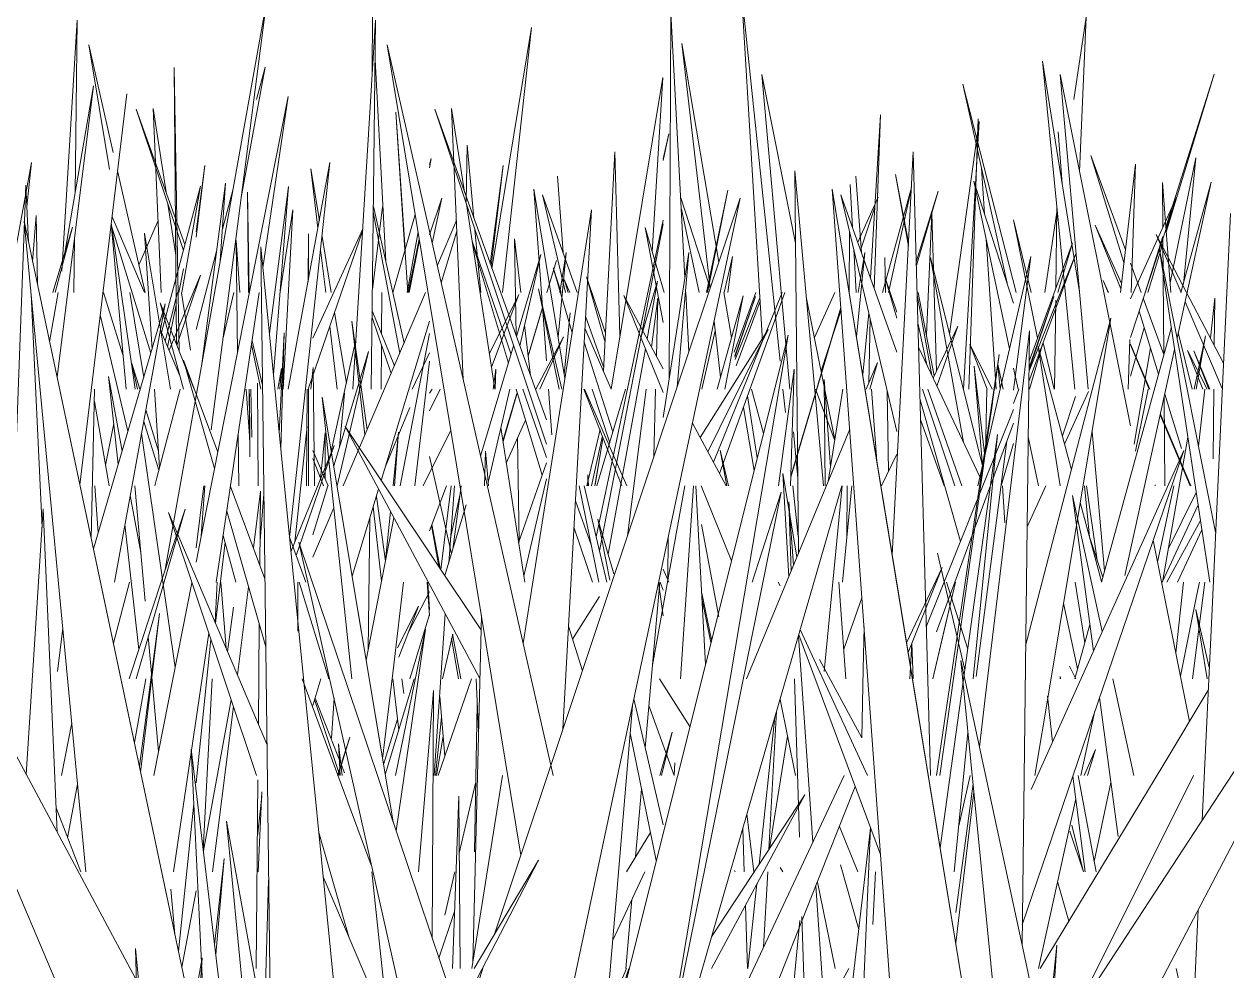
# Model space of a CAD drawing. Header units: millimetres. Extents: x -9575 to 27274, y -4387 to 11354.
# Drawn here: x -6836.18 to -6801.79, y 3088.55 to 3115.61 of the extents above; entities that cross this region are included whole.
import ezdxf

# ---------------------------------------------------------------- set-up
doc = ezdxf.new("R2010")
doc.units = ezdxf.units.MM
doc.layers.add('G-IMPT', color=8, linetype='Continuous', lineweight=9)

# ---------------------------------------------------------------- blocks, each defined once
blk = doc.blocks.new('Grass Array - 25_dwg-439225-North')
at = {"layer": 'G-IMPT'}
for p, q in [((-6815.068, 3106.545), (-6815.678, 3116.58)), ((-6814.568, 3105.969), (-6815.678, 3116.58)), ((-6822.803, 3108.625), (-6821.676, 3115.504)), ((-6822.504, 3107.931), (-6821.676, 3115.504)), ((-6817.372, 3115.046), (-6816.562, 3108.065)), ((-6817.372, 3115.046), (-6816.317, 3108.799)), ((-6816.317, 3108.799), (-6817.372, 3115.046)), ((-6831.817, 3106.445), (-6831.881, 3114.36)), ((-6831.74, 3106.251), (-6831.881, 3114.36)), ((-6806.004, 3107.949), (-6807.067, 3114.548)), ((-6806.138, 3105.172), (-6807.067, 3114.548)), ((-6817.918, 3114.074), (-6819.399, 3105.174)), ((-6819.399, 3105.174), (-6817.918, 3114.074)), ((-6817.918, 3114.074), (-6818.219, 3109.1)), ((-6803.54, 3109.806), (-6802.157, 3114.172)), ((-6803.528, 3109.657), (-6802.157, 3114.172)), ((-6807.816, 3107.931), (-6809.343, 3113.884)), ((-6808.078, 3108.197), (-6809.343, 3113.884)), ((-6825.206, 3107.931), (-6825.553, 3113.087)), ((-6825.202, 3107.931), (-6825.553, 3113.087)), ((-6811.697, 3113.014), (-6811.986, 3108.355)), ((-6811.697, 3113.014), (-6811.873, 3108.038)), ((-6811.873, 3108.038), (-6811.697, 3113.014)), ((-6808.879, 3112.817), (-6809.724, 3106.751)), ((-6808.879, 3112.817), (-6809.328, 3105.172)), ((-6809.328, 3105.172), (-6808.879, 3112.817)), ((-6817.909, 3111.75), (-6817.742, 3112.464)), ((-6817.909, 3111.707), (-6817.742, 3112.464)), ((-6806.504, 3111.049), (-6806.622, 3112.525)), ((-6823.542, 3110.521), (-6823.51, 3112.144)), ((-6823.318, 3110.059), (-6823.51, 3112.144)), ((-6824.585, 3111.495), (-6824.537, 3111.761)), ((-6824.585, 3111.594), (-6824.537, 3111.761)), ((-6805.686, 3111.853), (-6804.737, 3108.79)), ((-6805.686, 3111.853), (-6804.694, 3109.155)), ((-6804.837, 3107.931), (-6804.409, 3111.6)), ((-6804.528, 3107.931), (-6804.409, 3111.6)), ((-6827.979, 3111.468), (-6827.776, 3109.777)), ((-6827.979, 3111.468), (-6827.735, 3109.996)), ((-6827.735, 3109.996), (-6827.979, 3111.468)), ((-6814.04, 3100.49), (-6814.144, 3111.407)), ((-6813.329, 3102.413), (-6814.144, 3111.407)), ((-6810.895, 3109.362), (-6811.271, 3111.31)), ((-6810.9, 3109.262), (-6811.271, 3111.31)), ((-6832.247, 3106.788), (-6831.132, 3110.977)), ((-6831.669, 3107.931), (-6831.132, 3110.977)), ((-6812.496, 3109.792), (-6812.566, 3111.019)), ((-6803.394, 3107.931), (-6803.639, 3111.076)), ((-6803.629, 3109.794), (-6803.639, 3111.076)), ((-6810.672, 3108.812), (-6810.051, 3110.828)), ((-6810.669, 3108.704), (-6810.051, 3110.828)), ((-6826.22, 3108.018), (-6825.934, 3110.386)), ((-6806.685, 3108.054), (-6806.652, 3110.364)), ((-6825.639, 3107.932), (-6824.995, 3110.168)), ((-6819.822, 3100.948), (-6817.909, 3109.999)), ((-6819.731, 3100.553), (-6817.909, 3109.892)), ((-6828.051, 3105.172), (-6826.497, 3109.713)), ((-6827.923, 3106.633), (-6826.495, 3109.756)), ((-6827.659, 3109.535), (-6827.393, 3107.931)), ((-6827.393, 3107.931), (-6827.659, 3109.535)), ((-6825.227, 3107.931), (-6824.913, 3109.671)), ((-6823.122, 3107.931), (-6823.287, 3109.723)), ((-6817.909, 3107.077), (-6818.423, 3109.795)), ((-6817.876, 3107.931), (-6818.423, 3109.795)), ((-6812.595, 3107.966), (-6812.578, 3109.669)), ((-6804.134, 3107.931), (-6803.627, 3109.531)), ((-6803.106, 3107.934), (-6803.818, 3109.591)), ((-6801.893, 3105.916), (-6803.818, 3109.591)), ((-6830.079, 3106.197), (-6830.112, 3109.423)), ((-6830.011, 3107.931), (-6830.112, 3109.423)), ((-6821.976, 3107.931), (-6822.153, 3109.47)), ((-6822.112, 3106.703), (-6822.153, 3109.47)), ((-6804.052, 3107.931), (-6803.625, 3109.337)), ((-6803.601, 3106.181), (-6803.626, 3109.471)), ((-6827.7, 3109.151), (-6827.554, 3107.931)), ((-6812.391, 3107.931), (-6812.461, 3109.172)), ((-6811.551, 3107.931), (-6811.568, 3108.937)), ((-6831.755, 3107.931), (-6831.618, 3108.609)), ((-6820.823, 3107.931), (-6821.051, 3108.637)), ((-6820.513, 3106.78), (-6821.051, 3108.637)), ((-6804.552, 3108.768), (-6804.244, 3107.931)), ((-6832.031, 3106.283), (-6831.129, 3108.429)), ((-6831.806, 3106.417), (-6831.129, 3108.429)), ((-6820.619, 3107.931), (-6820.739, 3108.303)), ((-6820.58, 3107.931), (-6820.739, 3108.303)), ((-6818.067, 3108.254), (-6818.538, 3106.667)), ((-6818.067, 3108.254), (-6818.366, 3106.607)), ((-6805.183, 3107.931), (-6805.33, 3108.274)), ((-6805.184, 3107.931), (-6805.33, 3108.274)), ((-6833.902, 3107.931), (-6833.349, 3106.158)), ((-6833.349, 3106.158), (-6833.902, 3107.931)), ((-6832.142, 3106.543), (-6831.79, 3107.931)), ((-6825.958, 3106.745), (-6825.95, 3107.931)), ((-6816.472, 3103.087), (-6814.505, 3107.931)), ((-6816.295, 3102.758), (-6814.432, 3107.931)), ((-6816.17, 3107.931), (-6815.952, 3106.644)), ((-6815.952, 3106.644), (-6816.17, 3107.931)), ((-6810.229, 3105.561), (-6810.646, 3107.864)), ((-6810.16, 3105.556), (-6810.618, 3107.931)), ((-6832.071, 3106.376), (-6831.826, 3107.582)), ((-6806.724, 3105.172), (-6806.689, 3107.713)), ((-6804.185, 3107.769), (-6803.594, 3106.161)), ((-6801.927, 3105.187), (-6802.992, 3107.668)), ((-6802.266, 3106.628), (-6802.14, 3107.771)), ((-6802.155, 3106.416), (-6802.14, 3107.771)), ((-6833.998, 3107.297), (-6833.205, 3103.974)), ((-6827.3, 3107.367), (-6826.964, 3105.34)), ((-6826.964, 3105.34), (-6827.3, 3107.367)), ((-6825.684, 3105.618), (-6826.23, 3107.221)), ((-6825.592, 3105.835), (-6826.227, 3107.414)), ((-6804.306, 3107.4), (-6803.748, 3105.6)), ((-6827.437, 3106.965), (-6827.222, 3105.172)), ((-6821.704, 3105.567), (-6821.869, 3107.002)), ((-6819.398, 3105.172), (-6820.144, 3106.914)), ((-6816.452, 3107.118), (-6816.266, 3105.515)), ((-6810.374, 3105.865), (-6810.623, 3107.025)), ((-6804.552, 3105.54), (-6804.158, 3106.923)), ((-6827.394, 3103.4), (-6826.689, 3106.584)), ((-6821.547, 3105.172), (-6820.761, 3106.671)), ((-6821.437, 3105.172), (-6820.761, 3106.671)), ((-6819.342, 3103.957), (-6820.166, 3106.52)), ((-6808.646, 3105.172), (-6809.14, 3106.457)), ((-6808.502, 3105.172), (-6809.14, 3106.457)), ((-6804.617, 3105.172), (-6804.571, 3106.591)), ((-6804.002, 3105.172), (-6804.552, 3106.458)), ((-6804.013, 3105.172), (-6804.552, 3106.441)), ((-6825.969, 3105.172), (-6825.96, 3106.429)), ((-6818.417, 3106.328), (-6819.483, 3100.457)), ((-6804.448, 3103.603), (-6803.983, 3106.358)), ((-6802.48, 3105.172), (-6802.917, 3106.279)), ((-6802.356, 3105.172), (-6802.917, 3106.279)), ((-6833.092, 3105.907), (-6832.869, 3105.172)), ((-6833.092, 3105.907), (-6832.933, 3105.172)), ((-6828.814, 3105.761), (-6828.92, 3105.172)), ((-6828.92, 3105.172), (-6828.814, 3105.761)), ((-6828.814, 3105.761), (-6828.865, 3105.172)), ((-6809.019, 3105.827), (-6808.782, 3102.991)), ((-6809.019, 3105.827), (-6808.717, 3103.271)), ((-6808.717, 3103.271), (-6809.019, 3105.827)), ((-6808.274, 3105.172), (-6808.344, 3105.882)), ((-6808.19, 3105.172), (-6808.344, 3105.882)), ((-6834.254, 3100.893), (-6834.159, 3105.172)), ((-6829.731, 3103.831), (-6829.823, 3105.172)), ((-6819.437, 3103.635), (-6819.933, 3105.172)), ((-6818.981, 3105.172), (-6819.8, 3102.413)), ((-6814.416, 3104.51), (-6814.485, 3105.172)), ((-6813.005, 3103.707), (-6813.558, 3105.172)), ((-6811.467, 3102.824), (-6811.505, 3105.121)), ((-6808.699, 3103.347), (-6808.659, 3105.172)), ((-6802.606, 3103.542), (-6802.426, 3105.172)), ((-6802.191, 3103.183), (-6802.169, 3105.172)), ((-6834.166, 3104.82), (-6833.74, 3102.413)), ((-6833.74, 3102.413), (-6834.166, 3104.82)), ((-6829.725, 3103.736), (-6829.732, 3105.04)), ((-6806.496, 3103.834), (-6806.118, 3104.966)), ((-6803.572, 3102.413), (-6803.592, 3104.942)), ((-6803.572, 3105.031), (-6803.089, 3103.474)), ((-6832.691, 3104.586), (-6832.331, 3103.398)), ((-6815.615, 3104.647), (-6815.359, 3103.136)), ((-6815.31, 3102.844), (-6815.615, 3104.647)), ((-6802.843, 3102.413), (-6803.702, 3104.439)), ((-6802.821, 3102.413), (-6803.697, 3104.461)), ((-6832.754, 3104.247), (-6832.321, 3102.857)), ((-6832.321, 3102.857), (-6832.754, 3104.247)), ((-6822.391, 3103.059), (-6821.839, 3104.283)), ((-6830.039, 3102.413), (-6830.054, 3103.882)), ((-6827.567, 3103.92), (-6827.698, 3102.616)), ((-6827.698, 3102.616), (-6827.567, 3103.92)), ((-6827.567, 3103.92), (-6827.568, 3102.614)), ((-6822.026, 3100.817), (-6822.069, 3103.772)), ((-6820.088, 3102.413), (-6819.713, 3104.02)), ((-6819.953, 3102.413), (-6819.648, 3103.799)), ((-6819.859, 3102.413), (-6819.636, 3103.755)), ((-6819.636, 3103.755), (-6819.852, 3102.452)), ((-6816.093, 3102.413), (-6816.281, 3103.426)), ((-6816.038, 3102.413), (-6816.281, 3103.426)), ((-6820.064, 3102.413), (-6820.062, 3102.727)), ((-6820.041, 3102.413), (-6820.062, 3102.727)), ((-6834.149, 3102.413), (-6834.059, 3101.063)), ((-6819.859, 3102.413), (-6819.852, 3102.452)), ((-6814.197, 3102.413), (-6814.045, 3100.961)), ((-6812.662, 3100.921), (-6812.648, 3102.413)), ((-6805.865, 3102.413), (-6805.721, 3100.955)), ((-6816.318, 3098.666), (-6816.817, 3101.307)), ((-6824.585, 3098.691), (-6824.649, 3099.654)), ((-6824.638, 3099.654), (-6824.585, 3098.864)), ((-6803.256, 3097.636), (-6803.034, 3099.654)), ((-6802.775, 3096.895), (-6802.425, 3099.654)), ((-6802.774, 3096.895), (-6802.425, 3099.654)), ((-6802.65, 3099.306), (-6802.58, 3099.654)), ((-6825.178, 3098.251), (-6824.585, 3099.382)), ((-6816.523, 3098.007), (-6816.807, 3099.347)), ((-6802.65, 3099.306), (-6803.123, 3096.967)), ((-6816.542, 3097.932), (-6816.799, 3099.197)), ((-6825.149, 3096.895), (-6824.585, 3098.729)), ((-6825.901, 3094.449), (-6825.503, 3095.743))]:
    blk.add_line(p, q, dxfattribs=at)
blk = doc.blocks.new('Grass Array - 25_dwg-V17-North')
at = {"layer": 'G-IMPT'}
for p, q in [((-6825.288, 3109.15), (-6825.553, 3113.087)), ((-6825.285, 3109.159), (-6825.553, 3113.087)), ((-6805.183, 3107.931), (-6805.33, 3108.274)), ((-6805.184, 3107.931), (-6805.33, 3108.274))]:
    blk.add_line(p, q, dxfattribs=at)
blk = doc.blocks.new('Grass Array - Grass Array-440235-North')
for name in ['Grass Array - 25_dwg-439225-North', 'Grass Array - 25_dwg-V17-North']:
    blk.add_blockref(name, (0, 0))
blk = doc.blocks.new('Grass Array - 25_dwg-V27-North')
at = {"layer": 'G-IMPT'}
for p, q in [((-6813.384, 3105.632), (-6812.827, 3107.507)), ((-6813.382, 3105.622), (-6812.827, 3107.501))]:
    blk.add_line(p, q, dxfattribs=at)
blk = doc.blocks.new('Grass Array - 25_dwg-V28-North')
at = {"layer": 'G-IMPT'}
for p, q in [((-6808.45, 3105.172), (-6808.302, 3106.166)), ((-6808.442, 3105.172), (-6808.302, 3106.166)), ((-6808.724, 3103.336), (-6808.505, 3104.804)), ((-6808.703, 3103.33), (-6808.497, 3104.783))]:
    blk.add_line(p, q, dxfattribs=at)
blk = doc.blocks.new('Grass Array - 25_dwg-V31-North')
at = {"layer": 'G-IMPT'}
for p, q in [((-6813.52, 3105.172), (-6812.827, 3107.507)), ((-6813.515, 3105.172), (-6812.827, 3107.501))]:
    blk.add_line(p, q, dxfattribs=at)
blk = doc.blocks.new('Grass Array - 25_dwg-V32-North')
at = {"layer": 'G-IMPT'}
for p in [(-6808.765, 3103.062), (-6808.703, 3103.33)]:
    blk.add_line(p, (-6808.302, 3106.166), dxfattribs=at)
blk = doc.blocks.new('Grass Array - 25_dwg-V35-North')
at = {"layer": 'G-IMPT'}
for p, q in [((-6814.258, 3102.654), (-6812.827, 3107.501)), ((-6814.257, 3102.686), (-6812.827, 3107.507))]:
    blk.add_line(p, q, dxfattribs=at)
blk = doc.blocks.new('Grass Array - 25_dwg-V36-North')
at = {"layer": 'G-IMPT'}
for p in [(-6808.765, 3103.062), (-6808.703, 3103.33)]:
    blk.add_line(p, (-6808.302, 3106.166), dxfattribs=at)
blk = doc.blocks.new('Grass Array - Grass Array-440908-North')
for name in ['Grass Array - 25_dwg-V27-North', 'Grass Array - 25_dwg-V31-North', 'Grass Array - 25_dwg-V35-North', 'Grass Array - 25_dwg-V35-North', 'Grass Array - 25_dwg-V32-North', 'Grass Array - 25_dwg-V36-North', 'Grass Array - 25_dwg-V36-North', 'Grass Array - 25_dwg-V28-North']:
    blk.add_blockref(name, (0, 0))
blk = doc.blocks.new('Grass Array - 25_dwg-V18-North')
at = {"layer": 'G-IMPT'}
for p, q in [((-6083.725, 3107.931), (-6083.452, 3108.852)), ((-6083.723, 3107.931), (-6083.452, 3108.851))]:
    blk.add_line(p, q, dxfattribs=at)
blk = doc.blocks.new('Grass Array - 25_dwg-V41-North')
at = {"layer": 'G-IMPT'}
for p, q in [((-6835.099, 3108.542), (-6834.66, 3115.713)), ((-6834.718, 3110.766), (-6834.66, 3115.713)), ((-6824.585, 3109.583), (-6824.236, 3110.626)), ((-6824.508, 3109.348), (-6824.236, 3110.626)), ((-6812.348, 3109.375), (-6811.767, 3110.659)), ((-6828.858, 3107.952), (-6828.489, 3110.298)), ((-6828.77, 3105.172), (-6828.489, 3110.298)), ((-6812.265, 3109.141), (-6811.861, 3110.373)), ((-6832.893, 3108.713), (-6832.346, 3109.994)), ((-6834.751, 3107.931), (-6834.733, 3109.507)), ((-6825.197, 3107.931), (-6824.879, 3109.462)), ((-6825.172, 3107.931), (-6824.873, 3109.429)), ((-6815.883, 3106.233), (-6815.26, 3107.931)), ((-6813.586, 3106.644), (-6813.003, 3107.931)), ((-6821.768, 3106.122), (-6821.357, 3107.507)), ((-6821.767, 3106.112), (-6821.357, 3107.501)), ((-6815.848, 3106.024), (-6815.143, 3107.779)), ((-6815.817, 3105.841), (-6815.137, 3107.684)), ((-6813.396, 3105.693), (-6812.822, 3107.441)), ((-6824.585, 3105.059), (-6824.513, 3105.172)), ((-6824.279, 3105.172), (-6824.585, 3104.552)), ((-6822.489, 3103.692), (-6822.088, 3105.044)), ((-6822.486, 3103.676), (-6822.088, 3105.026)), ((-6833.844, 3103.003), (-6833.613, 3104.194))]:
    blk.add_line(p, q, dxfattribs=at)
blk = doc.blocks.new('Grass Array - 25_dwg-V42-North')
at = {"layer": 'G-IMPT'}
for p, q in [((-6826.224, 3114.176), (-6826.215, 3115.929)), ((-6806.169, 3113.449), (-6805.813, 3115.803)), ((-6806.005, 3111.395), (-6805.813, 3115.803)), ((-6833.625, 3111.932), (-6834.323, 3115.009)), ((-6833.736, 3111.445), (-6834.323, 3115.009)), ((-6825.839, 3108.822), (-6826.143, 3114.579)), ((-6814.287, 3105.172), (-6815.088, 3114.165)), ((-6814.125, 3109.342), (-6815.088, 3114.165)), ((-6831.577, 3109.305), (-6832.967, 3113.171)), ((-6831.622, 3109.136), (-6832.967, 3113.171)), ((-6832.257, 3107.931), (-6832.484, 3113.195)), ((-6832.115, 3110.802), (-6832.484, 3113.195)), ((-6809.174, 3105.172), (-6808.903, 3112.896)), ((-6819.617, 3105.684), (-6819.289, 3111.957)), ((-6819.145, 3106.703), (-6819.289, 3111.957)), ((-6837.153, 3105.172), (-6835.962, 3111.647)), ((-6836.097, 3110.394), (-6835.962, 3111.647)), ((-6803.416, 3108.211), (-6802.681, 3111.778)), ((-6803.04, 3108.175), (-6802.681, 3111.778)), ((-6832.716, 3107.931), (-6833.505, 3111.408)), ((-6831.261, 3109.664), (-6831.011, 3111.56)), ((-6831.261, 3109.511), (-6831.011, 3111.56)), ((-6820.771, 3109.074), (-6820.933, 3111.262)), ((-6808.724, 3110.179), (-6808.81, 3111.485)), ((-6811.637, 3107.931), (-6810.812, 3110.931)), ((-6821.603, 3110.884), (-6821.247, 3105.983)), ((-6821.603, 3110.884), (-6820.717, 3105.479)), ((-6820.717, 3105.479), (-6821.603, 3110.884)), ((-6820.698, 3107.931), (-6821.358, 3110.726)), ((-6820.365, 3107.931), (-6821.358, 3110.726)), ((-6816.564, 3108.06), (-6817.405, 3110.644)), ((-6811.464, 3107.931), (-6810.815, 3110.881)), ((-6831.837, 3108.999), (-6832.062, 3110.457)), ((-6816.881, 3107.931), (-6817.388, 3110.314)), ((-6807.002, 3107.931), (-6806.654, 3110.233)), ((-6810.385, 3106.725), (-6810.224, 3110.195)), ((-6810.099, 3105.683), (-6810.224, 3110.195)), ((-6807.391, 3107.931), (-6807.891, 3110.012)), ((-6807.206, 3106.632), (-6807.891, 3110.012)), ((-6804.824, 3108.043), (-6805.559, 3109.856)), ((-6804.807, 3108.191), (-6805.559, 3109.856)), ((-6808.393, 3105.172), (-6808.676, 3109.462)), ((-6820.912, 3106.664), (-6820.678, 3109.073)), ((-6820.861, 3107.931), (-6820.678, 3109.073)), ((-6815.926, 3108.96), (-6816.165, 3107.931)), ((-6816.165, 3107.931), (-6815.926, 3108.96)), ((-6815.926, 3108.96), (-6816.06, 3107.931)), ((-6819.56, 3106.775), (-6820.098, 3108.386)), ((-6819.572, 3106.543), (-6820.098, 3108.386)), ((-6832.756, 3105.504), (-6833.156, 3107.931)), ((-6831.418, 3106.282), (-6831.671, 3107.921)), ((-6830.493, 3106.597), (-6830.183, 3107.931)), ((-6815.864, 3106.121), (-6815.271, 3107.821)), ((-6815.859, 3106.091), (-6815.271, 3107.821)), ((-6813.003, 3103.724), (-6813.818, 3107.807)), ((-6820.562, 3107.356), (-6820.735, 3105.588)), ((-6819.611, 3105.807), (-6820.126, 3107.256)), ((-6816.419, 3106.836), (-6816.805, 3105.172)), ((-6816.805, 3105.172), (-6816.419, 3106.836)), ((-6802.783, 3105.172), (-6803.185, 3106.79)), ((-6829.675, 3106.448), (-6829.411, 3105.172)), ((-6829.658, 3106.558), (-6829.362, 3105.285)), ((-6806.728, 3105.172), (-6807.047, 3106.496)), ((-6822.69, 3105.741), (-6822.768, 3105.172)), ((-6822.69, 3105.741), (-6822.708, 3105.172)), ((-6822.708, 3105.172), (-6822.69, 3105.741)), ((-6821.188, 3105.172), (-6821.093, 3103.865)), ((-6815.386, 3105.172), (-6815.044, 3103.903)), ((-6804.407, 3103.397), (-6804.042, 3105.172)), ((-6815.494, 3104.982), (-6815.217, 3103.213)), ((-6814.061, 3102.628), (-6814.179, 3103.955)), ((-6827.923, 3103.422), (-6827.481, 3102.413)), ((-6827.481, 3102.413), (-6827.923, 3103.422)), ((-6827.923, 3103.19), (-6827.616, 3102.413)), ((-6808.141, 3101.35), (-6808.211, 3102.413))]:
    blk.add_line(p, q, dxfattribs=at)
blk = doc.blocks.new('Grass Array - Grass Array-V47-North')
for name, p in [('Grass Array - 25_dwg-V41-North', (0, 0)), ('Grass Array - 25_dwg-V42-North', (0, 0)), ('Grass Array - 25_dwg-V18-North', (-737.506, 0)), ('Grass Array - 25_dwg-V18-North', (-737.506, 0)), ('Grass Array - 25_dwg-V18-North', (-737.506, 0))]:
    blk.add_blockref(name, p)
blk = doc.blocks.new('Grass Array - 25_dwg-V48-North')
at = {"layer": 'G-IMPT'}
for p, q in [((-6826.775, 3105.172), (-6826.13, 3115.713)), ((-6826.254, 3105.172), (-6826.13, 3115.713)), ((-6829.971, 3110.645), (-6829.285, 3114.378)), ((-6829.53, 3113.449), (-6829.285, 3114.378)), ((-6835.232, 3105.514), (-6834.191, 3113.84)), ((-6835.009, 3109.067), (-6834.191, 3113.84)), ((-6833.241, 3113.616), (-6834.581, 3102.437)), ((-6830.95, 3101.795), (-6828.626, 3113.531)), ((-6829.351, 3108.635), (-6828.626, 3113.531)), ((-6831.106, 3105.821), (-6830.416, 3111.055)), ((-6830.569, 3108.838), (-6830.416, 3111.055)), ((-6830.506, 3109.742), (-6830.202, 3110.897)), ((-6822.73, 3089.6), (-6815.706, 3110.626)), ((-6818.109, 3099.32), (-6815.706, 3110.626)), ((-6816.667, 3107.931), (-6816.059, 3110.854)), ((-6816.641, 3107.931), (-6816.059, 3110.854)), ((-6804.552, 3106.65), (-6803.237, 3110.659)), ((-6804.552, 3107.755), (-6803.237, 3110.659)), ((-6821.7, 3099.239), (-6819.959, 3110.298)), ((-6820.773, 3095.458), (-6819.959, 3110.298)), ((-6833.261, 3105.172), (-6833.686, 3109.902)), ((-6832.999, 3105.172), (-6833.683, 3109.927)), ((-6824.363, 3108.713), (-6823.816, 3109.994)), ((-6835.349, 3107.931), (-6834.789, 3109.803)), ((-6835.289, 3107.931), (-6834.789, 3109.803)), ((-6832.518, 3106.316), (-6832.731, 3109.633)), ((-6831.993, 3105.172), (-6832.731, 3109.633)), ((-6824.25, 3108.214), (-6823.803, 3109.685)), ((-6828.32, 3098.254), (-6829.411, 3109.239)), ((-6829.121, 3085.859), (-6829.411, 3109.239)), ((-6807.447, 3105.976), (-6806.207, 3109.353)), ((-6806.625, 3107.931), (-6806.207, 3109.353)), ((-6831.261, 3106.88), (-6830.672, 3109.114)), ((-6807.454, 3105.387), (-6806.108, 3109.035)), ((-6807.451, 3105.693), (-6806.108, 3109.035)), ((-6835.445, 3106.522), (-6835.204, 3107.931)), ((-6830.68, 3099.654), (-6829.455, 3107.931)), ((-6827.053, 3102.413), (-6824.697, 3107.931)), ((-6822.029, 3107.88), (-6822.875, 3106.194)), ((-6822.815, 3105.804), (-6822.029, 3107.88)), ((-6816.361, 3105.172), (-6815.62, 3107.844)), ((-6816.142, 3105.172), (-6815.62, 3107.844)), ((-6834.193, 3100.606), (-6832.138, 3107.612)), ((-6833.594, 3099.654), (-6832.138, 3107.612)), ((-6814.258, 3102.654), (-6812.827, 3107.501)), ((-6814.257, 3102.686), (-6812.827, 3107.507)), ((-6825.968, 3102.562), (-6824.585, 3107.113)), ((-6816.853, 3103.795), (-6814.907, 3106.876)), ((-6814.907, 3106.876), (-6816.631, 3103.384)), ((-6825.429, 3102.413), (-6824.585, 3106.763)), ((-6807.435, 3105.172), (-6807.053, 3106.476)), ((-6827.324, 3102.982), (-6826.335, 3106.248)), ((-6827.226, 3102.413), (-6826.335, 3106.248)), ((-6825.078, 3105.172), (-6824.585, 3106.21)), ((-6825.005, 3102.413), (-6824.585, 3105.974)), ((-6812.101, 3105.172), (-6811.784, 3105.938)), ((-6812.005, 3105.172), (-6811.784, 3105.938)), ((-6832.301, 3102.933), (-6832.445, 3105.172)), ((-6832.377, 3102.642), (-6831.711, 3105.172)), ((-6829.508, 3105.341), (-6829.481, 3102.413)), ((-6807.892, 3104.763), (-6807.742, 3105.172)), ((-6806.433, 3103.603), (-6805.751, 3105.108)), ((-6827.161, 3103.52), (-6827.015, 3105.054)), ((-6825.846, 3102.965), (-6825.145, 3104.645)), ((-6810.386, 3098.384), (-6807.892, 3104.593)), ((-6810.091, 3098.241), (-6807.892, 3104.2)), ((-6831.856, 3097.221), (-6832.817, 3103.902)), ((-6823.978, 3103.996), (-6824.772, 3102.413)), ((-6815.529, 3096.895), (-6812.575, 3104.029)), ((-6828.546, 3100.526), (-6827.315, 3103.561)), ((-6828.396, 3100.418), (-6827.315, 3103.561)), ((-6808.246, 3102.413), (-6807.892, 3103.616)), ((-6822.039, 3100.777), (-6821.247, 3103.066)), ((-6832.716, 3099.117), (-6833.012, 3102.413)), ((-6832.377, 3102.642), (-6832.438, 3102.413)), ((-6831.112, 3100.978), (-6831.013, 3102.413)), ((-6827.923, 3101.007), (-6827.497, 3102.413)), ((-6826.799, 3099.83), (-6826.043, 3102.314)), ((-6824.585, 3101.125), (-6824.098, 3102.413)), ((-6824.264, 3100.017), (-6823.966, 3102.413)), ((-6824.036, 3100.213), (-6823.873, 3102.413)), ((-6821.894, 3099.83), (-6821.247, 3102.607)), ((-6814.817, 3095.442), (-6812.803, 3102.413)), ((-6807.505, 3101.237), (-6806.972, 3102.413)), ((-6806.335, 3083.187), (-6796.419, 3102.146)), ((-6802.553, 3092.776), (-6796.419, 3102.146)), ((-6835.626, 3101.756), (-6836.115, 3094.165)), ((-6835.626, 3101.756), (-6835.229, 3092.514)), ((-6833.172, 3096.895), (-6831.569, 3101.747)), ((-6832.974, 3096.895), (-6831.569, 3101.747)), ((-6830.95, 3101.795), (-6831.261, 3100.227)), ((-6827.923, 3100.376), (-6827.321, 3101.785)), ((-6826.397, 3097.424), (-6825.607, 3101.497)), ((-6826.341, 3097.713), (-6826.297, 3101.48)), ((-6830.43, 3100.795), (-6830.706, 3098.489)), ((-6833.165, 3099.654), (-6833.623, 3097.915)), ((-6831.377, 3099.641), (-6832.467, 3094.136)), ((-6828.348, 3098.254), (-6828.351, 3099.654)), ((-6825.61, 3097.296), (-6825.331, 3099.654)), ((-6821.7, 3099.239), (-6821.91, 3097.907)), ((-6818.109, 3099.32), (-6821.865, 3081.643)), ((-6820.496, 3098.028), (-6819.725, 3099.248)), ((-6825.501, 3097.78), (-6824.898, 3098.969)), ((-6825.465, 3097.517), (-6824.898, 3098.969)), ((-6835.071, 3098.342), (-6835.219, 3097.106)), ((-6831.905, 3091.377), (-6830.895, 3098.201)), ((-6828.32, 3098.254), (-6826.815, 3083.1)), ((-6832.331, 3094.822), (-6832.625, 3098.101)), ((-6825.61, 3097.296), (-6825.927, 3094.607)), ((-6827.923, 3096.132), (-6827.691, 3096.895)), ((-6824.339, 3094.136), (-6823.384, 3096.895)), ((-6824.9, 3091.377), (-6824.475, 3096.557)), ((-6824.51, 3089.494), (-6824.475, 3096.557)), ((-6827.316, 3096.341), (-6827.386, 3095.201)), ((-6835.104, 3094.136), (-6834.814, 3095.637)), ((-6814.817, 3095.442), (-6817.909, 3084.745)), ((-6827.218, 3094.136), (-6826.862, 3095.231)), ((-6827.194, 3094.136), (-6826.862, 3095.231)), ((-6818, 3094.136), (-6817.648, 3095.368)), ((-6817.953, 3094.136), (-6817.648, 3095.368)), ((-6829.989, 3083.1), (-6831.398, 3094.888)), ((-6831.006, 3086.7), (-6831.398, 3094.888)), ((-6822.504, 3094.136), (-6823.373, 3088.618)), ((-6834.648, 3093.888), (-6834.93, 3092.35)), ((-6823.271, 3093.916), (-6823.738, 3091.914)), ((-6816.527, 3088.618), (-6813.858, 3093.579)), ((-6816.527, 3089.525), (-6813.858, 3093.579)), ((-6802.553, 3092.776), (-6806.848, 3086.215)), ((-6818.96, 3091.377), (-6818.268, 3092.502)), ((-6823.765, 3087.283), (-6821.476, 3091.715)), ((-6823.312, 3088.618), (-6821.476, 3091.715)), ((-6823.863, 3091.377), (-6824.149, 3090.146)), ((-6819.351, 3089.43), (-6818.428, 3091.377)), ((-6831.863, 3089.595), (-6831.978, 3090.886)), ((-6824.316, 3088.917), (-6823.872, 3090.247)), ((-6823.634, 3086.894), (-6823.058, 3088.618)), ((-6821.857, 3081.618), (-6818.958, 3088.618))]:
    blk.add_line(p, q, dxfattribs=at)
blk = doc.blocks.new('Grass Array - 25_dwg-V49-North')
at = {"layer": 'G-IMPT'}
for p, q in [((-6832.141, 3100.018), (-6829.25, 3116.238)), ((-6830.826, 3104.011), (-6829.25, 3116.238)), ((-6817.741, 3105.445), (-6817.685, 3115.929)), ((-6817.284, 3108.352), (-6817.685, 3115.929)), ((-6821.054, 3094.136), (-6825.793, 3115.009)), ((-6823.814, 3103.006), (-6825.793, 3115.009)), ((-6805.757, 3105.172), (-6806.558, 3114.165)), ((-6804.552, 3104.123), (-6806.558, 3114.165)), ((-6821.247, 3104.293), (-6824.437, 3113.171)), ((-6821.247, 3103.599), (-6824.437, 3113.171)), ((-6823.62, 3105.437), (-6823.954, 3113.195)), ((-6823.585, 3110.802), (-6823.954, 3113.195)), ((-6811.362, 3100.44), (-6810.759, 3111.957)), ((-6810.447, 3100.586), (-6810.759, 3111.957)), ((-6828.623, 3105.172), (-6827.431, 3111.647)), ((-6828.586, 3100.933), (-6827.431, 3111.647)), ((-6822.85, 3108.756), (-6822.481, 3111.56)), ((-6822.829, 3108.699), (-6822.481, 3111.56)), ((-6812.241, 3109.074), (-6812.403, 3111.262)), ((-6836.537, 3099.983), (-6836.126, 3111.004)), ((-6836.048, 3109.371), (-6836.126, 3111.004)), ((-6829.165, 3106.767), (-6828.616, 3110.964)), ((-6829.048, 3105.588), (-6828.616, 3110.964)), ((-6808.008, 3106.322), (-6809.028, 3111.113)), ((-6807.892, 3107.626), (-6809.028, 3111.113)), ((-6803.221, 3106.628), (-6802.24, 3111.084)), ((-6803.107, 3107.931), (-6802.24, 3111.084)), ((-6829.763, 3107.931), (-6829.786, 3110.805)), ((-6829.737, 3107.931), (-6829.786, 3110.805)), ((-6813.073, 3110.884), (-6811.075, 3083.386)), ((-6813.073, 3110.884), (-6811.258, 3099.806)), ((-6802.798, 3048.153), (-6813.073, 3110.884)), ((-6811.23, 3103.96), (-6812.828, 3110.726)), ((-6811.23, 3106.228), (-6812.828, 3110.726)), ((-6826.194, 3110.237), (-6825.436, 3106.199)), ((-6826.192, 3110.394), (-6825.314, 3106.487)), ((-6825.314, 3106.487), (-6826.192, 3110.394)), ((-6822.717, 3105.172), (-6823.532, 3110.457)), ((-6836.176, 3109.974), (-6834.41, 3091.377)), ((-6836.176, 3109.974), (-6833.876, 3099.11)), ((-6831.378, 3087.307), (-6836.176, 3109.974)), ((-6835.931, 3108.818), (-6835.831, 3110.134)), ((-6835.794, 3108.171), (-6835.831, 3110.134)), ((-6832.736, 3107.931), (-6833.662, 3110.098)), ((-6802.21, 3099.088), (-6801.694, 3110.195)), ((-6832.551, 3106.204), (-6833.69, 3109.865)), ((-6828.058, 3108.241), (-6828.049, 3109.607)), ((-6828.047, 3108.301), (-6828.049, 3109.607)), ((-6822.256, 3106.161), (-6823.369, 3109.399)), ((-6822.33, 3105.915), (-6823.361, 3109.346)), ((-6822.102, 3106.675), (-6821.4, 3109.02)), ((-6822.007, 3106.409), (-6821.4, 3109.02)), ((-6817.909, 3104.362), (-6817.17, 3109.077)), ((-6817.51, 3105.226), (-6817.17, 3109.077)), ((-6812.382, 3106.664), (-6812.148, 3109.073)), ((-6812.331, 3107.931), (-6812.148, 3109.073)), ((-6808.785, 3102.978), (-6810.269, 3108.938)), ((-6809.327, 3103.66), (-6810.269, 3108.938)), ((-6807.396, 3108.96), (-6808.916, 3102.413)), ((-6808.916, 3102.413), (-6807.396, 3108.96)), ((-6807.396, 3108.96), (-6807.892, 3105.147)), ((-6802.283, 3099.654), (-6803.726, 3109.165)), ((-6802.117, 3101.087), (-6803.726, 3109.165)), ((-6811.23, 3107.375), (-6811.568, 3108.386)), ((-6811.23, 3107.203), (-6811.568, 3108.386)), ((-6835.661, 3101.22), (-6835.977, 3107.887)), ((-6821.473, 3108.038), (-6820.881, 3105.172)), ((-6821.473, 3108.038), (-6820.805, 3105.172)), ((-6817.909, 3105.077), (-6819.034, 3107.847)), ((-6817.909, 3105.757), (-6819.034, 3107.847)), ((-6817.172, 3106.238), (-6817.261, 3107.931)), ((-6807.45, 3105.733), (-6806.741, 3107.821)), ((-6807.449, 3105.789), (-6806.741, 3107.821)), ((-6831.616, 3105.172), (-6832.286, 3107.642)), ((-6831.318, 3105.172), (-6832.286, 3107.642)), ((-6818.241, 3106.375), (-6818.063, 3107.77)), ((-6818.103, 3106.118), (-6818.063, 3107.77)), ((-6812.032, 3107.356), (-6812.205, 3105.588)), ((-6811.993, 3107.188), (-6812.028, 3105.347)), ((-6807.547, 3097.84), (-6805.109, 3107.201)), ((-6806.877, 3096.571), (-6805.109, 3107.201)), ((-6831.72, 3105.556), (-6832.269, 3106.839)), ((-6828.743, 3106.781), (-6828.882, 3103.909)), ((-6828.743, 3106.781), (-6828.837, 3103.46)), ((-6826.805, 3107.113), (-6826.433, 3103.865)), ((-6826.805, 3107.113), (-6826.372, 3104.009)), ((-6810.193, 3105.486), (-6809.481, 3106.976)), ((-6810.087, 3105.261), (-6809.481, 3106.976)), ((-6808.692, 3096.424), (-6807.437, 3106.841)), ((-6807.651, 3089.298), (-6807.437, 3106.841)), ((-6805.383, 3099.654), (-6803.385, 3106.92)), ((-6829.067, 3048), (-6814.338, 3106.72)), ((-6816.098, 3096.276), (-6814.338, 3106.72)), ((-6802.73, 3105.172), (-6802.407, 3106.696)), ((-6802.673, 3105.172), (-6802.407, 3106.696)), ((-6823.125, 3103.258), (-6822.182, 3106.407)), ((-6808.857, 3102.668), (-6810.605, 3106.353)), ((-6810.003, 3094.136), (-6808.302, 3106.166)), ((-6809.827, 3095.946), (-6808.302, 3106.166)), ((-6807.185, 3106.395), (-6806.562, 3102.413)), ((-6807.185, 3106.395), (-6806.236, 3102.871)), ((-6804.713, 3099.847), (-6803.292, 3106.304)), ((-6802.311, 3105.172), (-6802.742, 3106.267)), ((-6802.284, 3105.172), (-6802.742, 3106.267)), ((-6830.73, 3102.906), (-6831.616, 3105.997)), ((-6830.639, 3103.368), (-6831.616, 3105.997)), ((-6827.911, 3105.791), (-6827.976, 3105.172)), ((-6827.911, 3105.791), (-6827.871, 3102.413)), ((-6807.764, 3105.172), (-6807.892, 3105.777)), ((-6833.372, 3103.404), (-6833.762, 3105.532)), ((-6833.483, 3103.025), (-6833.762, 3105.532)), ((-6814.16, 3105.741), (-6814.615, 3102.413)), ((-6814.16, 3105.741), (-6814.266, 3102.413)), ((-6814.266, 3102.413), (-6814.16, 3105.741)), ((-6813.125, 3102.958), (-6813.307, 3105.453)), ((-6813.273, 3102.413), (-6813.307, 3105.453)), ((-6829.726, 3103.234), (-6829.742, 3105.172)), ((-6829.667, 3103.804), (-6829.69, 3105.172)), ((-6828.1, 3102.413), (-6828.08, 3105.172)), ((-6828.041, 3102.413), (-6828.044, 3105.172)), ((-6822.913, 3102.508), (-6822.294, 3105.172)), ((-6821.368, 3102.716), (-6822.106, 3105.172)), ((-6821.247, 3103.223), (-6821.916, 3105.172)), ((-6820.175, 3105.172), (-6819.086, 3102.413)), ((-6820.159, 3105.172), (-6818.951, 3102.413)), ((-6818.951, 3102.413), (-6820.159, 3105.172)), ((-6818.927, 3100.985), (-6818.394, 3105.172)), ((-6818.171, 3103.249), (-6818.125, 3105.172)), ((-6813.192, 3102.538), (-6812.771, 3105.172)), ((-6811.8, 3103.114), (-6811.952, 3105.172)), ((-6809.574, 3102.413), (-6810.495, 3105.172)), ((-6809.375, 3102.413), (-6810.347, 3105.172)), ((-6827.651, 3104.941), (-6826.809, 3096.895)), ((-6827.651, 3104.941), (-6825.969, 3094.859)), ((-6825.627, 3092.809), (-6827.651, 3104.941)), ((-6809.409, 3100.817), (-6810.564, 3104.868)), ((-6828.088, 3104.104), (-6828.435, 3100.8)), ((-6823.149, 3096.902), (-6827.001, 3104.104)), ((-6823.115, 3098.301), (-6827.001, 3104.104)), ((-6821.866, 3099.654), (-6822.548, 3104.077)), ((-6816.109, 3102.413), (-6817.071, 3104.202)), ((-6809.875, 3102.413), (-6810.549, 3104.31)), ((-6825.629, 3102.413), (-6825.476, 3103.945)), ((-6825.588, 3102.413), (-6825.476, 3103.945)), ((-6809.722, 3094.004), (-6808.35, 3103.878)), ((-6809.043, 3096.895), (-6808.35, 3103.878)), ((-6807.177, 3102.413), (-6807.474, 3103.809)), ((-6805.505, 3102.339), (-6805.649, 3103.955)), ((-6803.638, 3099.654), (-6802.913, 3103.804)), ((-6823.013, 3102.413), (-6822.989, 3103.403)), ((-6822.905, 3102.413), (-6822.989, 3103.403)), ((-6808.083, 3103.683), (-6808.958, 3096.962)), ((-6807.644, 3089.869), (-6803.029, 3103.421)), ((-6807.39, 3093.73), (-6803.029, 3103.421)), ((-6823.96, 3100.469), (-6824.585, 3103.247)), ((-6823.814, 3103.006), (-6821.976, 3091.856)), ((-6811.663, 3102.413), (-6811.23, 3103.318)), ((-6814.318, 3099.819), (-6814.487, 3102.758)), ((-6814.087, 3100.377), (-6814.487, 3102.758)), ((-6831.033, 3102.413), (-6831.261, 3100.643)), ((-6829.293, 3099.75), (-6830.275, 3102.391)), ((-6823.923, 3100.591), (-6823.684, 3102.413)), ((-6820.312, 3102.413), (-6819.743, 3099.654)), ((-6820.163, 3102.413), (-6819.521, 3099.654)), ((-6818.211, 3097.289), (-6817.291, 3102.413)), ((-6817.413, 3096.895), (-6817.041, 3102.413)), ((-6816.699, 3097.305), (-6816.97, 3102.413)), ((-6815.956, 3100.269), (-6816.826, 3102.413)), ((-6813.308, 3097.108), (-6812.794, 3102.413)), ((-6812.516, 3102.413), (-6812.786, 3099.654)), ((-6805.504, 3100.288), (-6805.807, 3102.413)), ((-6805.505, 3102.339), (-6805.294, 3099.977)), ((-6803.842, 3102.435), (-6803.844, 3102.413)), ((-6803.842, 3102.435), (-6803.842, 3102.413)), ((-6803.842, 3102.413), (-6803.842, 3102.435)), ((-6803.775, 3100.233), (-6803.314, 3102.413)), ((-6832.841, 3100.502), (-6833.14, 3102.135)), ((-6829.622, 3100.635), (-6829.418, 3102.253)), ((-6829.437, 3100.137), (-6829.418, 3102.253)), ((-6829.431, 3100.838), (-6829.323, 3102.173)), ((-6826.106, 3102.108), (-6825.847, 3100.257)), ((-6823.983, 3100.925), (-6823.714, 3102.183)), ((-6819.964, 3100.723), (-6820.415, 3101.98)), ((-6816.516, 3092.458), (-6814.539, 3102.226)), ((-6815.362, 3099.654), (-6814.539, 3102.226)), ((-6805.356, 3098.252), (-6806.206, 3102.13)), ((-6806.206, 3102.13), (-6805.612, 3097.682)), ((-6803.472, 3100.604), (-6802.671, 3102.215)), ((-6829.535, 3094.136), (-6832.048, 3101.647)), ((-6829.235, 3095.028), (-6832.048, 3101.647)), ((-6829.269, 3097.808), (-6830.38, 3101.683)), ((-6826.197, 3101.807), (-6825.956, 3099.698)), ((-6825.842, 3100.282), (-6825.703, 3101.677)), ((-6824.147, 3099.843), (-6823.541, 3101.869)), ((-6814.251, 3099.982), (-6814.312, 3101.95)), ((-6814.185, 3100.14), (-6814.312, 3101.95)), ((-6805.985, 3101.936), (-6805.377, 3099.677)), ((-6803.634, 3099.674), (-6802.618, 3101.863)), ((-6832.894, 3097.735), (-6833.292, 3101.305)), ((-6824.518, 3101.302), (-6824.281, 3100.044)), ((-6819.433, 3099.711), (-6819.771, 3101.459)), ((-6819.319, 3099.891), (-6819.771, 3101.459)), ((-6803.509, 3099.654), (-6802.551, 3101.424)), ((-6830.121, 3099.654), (-6830.483, 3100.989)), ((-6828.12, 3099.654), (-6828.585, 3100.943)), ((-6824.322, 3100.104), (-6824.528, 3101.275)), ((-6820.457, 3101.228), (-6819.932, 3099.654)), ((-6817.765, 3100.94), (-6817.771, 3099.739)), ((-6805.344, 3099.797), (-6805.721, 3100.956)), ((-6803.21, 3099.654), (-6802.51, 3101.151)), ((-6822.473, 3074.823), (-6828.32, 3100.801)), ((-6825.198, 3091.535), (-6828.32, 3100.801)), ((-6802.865, 3095.677), (-6803.901, 3100.862)), ((-6810.269, 3094.136), (-6810.447, 3100.586)), ((-6809.284, 3097.154), (-6810.069, 3100.486)), ((-6817.909, 3100.033), (-6817.743, 3099.654)), ((-6817.743, 3099.654), (-6817.909, 3100.033)), ((-6810.951, 3097.928), (-6809.938, 3100.081)), ((-6810.904, 3097.643), (-6809.938, 3100.081)), ((-6830.715, 3098.511), (-6830.656, 3099.654)), ((-6830.399, 3097.767), (-6830.548, 3099.654)), ((-6828.311, 3099.654), (-6827.461, 3096.895)), ((-6818.42, 3094.922), (-6818.002, 3099.654)), ((-6818.046, 3099.654), (-6817.909, 3098.699)), ((-6817.998, 3099.654), (-6817.909, 3099.428)), ((-6814.568, 3099.551), (-6814.624, 3099.654)), ((-6812.684, 3096.895), (-6812.884, 3099.654)), ((-6802.798, 3048.153), (-6811.258, 3099.806)), ((-6810.197, 3096.895), (-6809.556, 3099.654)), ((-6809.556, 3099.654), (-6809.875, 3098.283)), ((-6809.203, 3097.739), (-6809.806, 3099.654)), ((-6806.131, 3099.654), (-6805.86, 3097.92)), ((-6830.079, 3097.013), (-6829.762, 3099.527)), ((-6831.378, 3087.307), (-6833.876, 3099.11)), ((-6830.357, 3097.669), (-6830.191, 3098.943)), ((-6812.745, 3097.742), (-6812.225, 3099.214)), ((-6806.463, 3099.06), (-6806.063, 3097.18)), ((-6802.297, 3097.216), (-6802.685, 3098.873)), ((-6802.356, 3096.895), (-6802.685, 3098.873)), ((-6802.21, 3099.088), (-6802.499, 3092.858)), ((-6832.306, 3098.765), (-6832.88, 3094.403)), ((-6832.88, 3094.404), (-6832.306, 3098.765)), ((-6832.843, 3094.226), (-6832.306, 3098.765)), ((-6824.45, 3094.136), (-6824.136, 3098.748)), ((-6823.349, 3088.772), (-6823.105, 3098.701)), ((-6838.383, 3098.395), (-6831.66, 3085.859)), ((-6829.477, 3095.598), (-6829.452, 3098.446)), ((-6825.562, 3094.136), (-6824.702, 3098.313)), ((-6825.542, 3092.556), (-6824.702, 3098.313)), ((-6820.217, 3097.122), (-6820.612, 3098.403)), ((-6812.063, 3094.136), (-6813.989, 3098.309)), ((-6812.164, 3098.378), (-6812.188, 3097.173)), ((-6810.197, 3096.895), (-6809.875, 3098.283)), ((-6806.142, 3096.895), (-6805.714, 3098.45)), ((-6831.261, 3093.921), (-6830.835, 3098.022)), ((-6824.216, 3096.895), (-6823.921, 3098.167)), ((-6823.757, 3096.895), (-6823.959, 3098.044)), ((-6823.929, 3098.167), (-6823.691, 3096.895)), ((-6813.631, 3092.224), (-6814.044, 3098.118)), ((-6811.692, 3091.879), (-6814.035, 3098.149)), ((-6810.855, 3096.895), (-6810.802, 3097.916)), ((-6810.764, 3096.895), (-6810.802, 3097.916)), ((-6813.436, 3097.448), (-6812.23, 3095.206)), ((-6812.226, 3095.215), (-6812.188, 3097.173)), ((-6807.701, 3080.341), (-6809.4, 3097.415)), ((-6807.515, 3088.663), (-6809.4, 3097.415)), ((-6806.289, 3097.259), (-6806.117, 3096.895)), ((-6834.599, 3086.668), (-6838.938, 3096.895)), ((-6833.022, 3095.072), (-6832.697, 3096.895)), ((-6831.054, 3092.01), (-6830.799, 3096.895)), ((-6826.253, 3091.574), (-6828.231, 3096.895)), ((-6825.851, 3094.149), (-6825.029, 3096.895)), ((-6825.635, 3096.895), (-6825.467, 3095.431)), ((-6825.378, 3096.895), (-6825.32, 3096.479)), ((-6823.252, 3096.895), (-6823.186, 3095.381)), ((-6817.143, 3095.537), (-6818.01, 3096.895)), ((-6814.014, 3092.368), (-6814.155, 3096.895)), ((-6806.553, 3096.895), (-6806.565, 3096.962)), ((-6806.557, 3096.895), (-6806.565, 3096.962)), ((-6804.454, 3094.136), (-6805.058, 3096.895)), ((-6806.877, 3096.571), (-6807.283, 3094.136)), ((-6803.602, 3094.456), (-6802.327, 3096.568)), ((-6831.05, 3091.98), (-6830.257, 3096.293)), ((-6827.149, 3094.136), (-6827.87, 3096.305)), ((-6827.021, 3094.209), (-6827.858, 3096.345)), ((-6824.148, 3094.687), (-6824.296, 3096.393)), ((-6823.304, 3091.95), (-6823.22, 3096.158)), ((-6816.098, 3096.276), (-6819.492, 3076.145)), ((-6819.236, 3090.802), (-6818.788, 3096.122)), ((-6817.909, 3092.725), (-6818.746, 3096.322)), ((-6817.597, 3094.136), (-6818.313, 3096.13)), ((-6814.124, 3094.136), (-6814.568, 3096.302)), ((-6808.692, 3096.424), (-6808.87, 3094.952)), ((-6806.926, 3096.399), (-6806.776, 3095.095)), ((-6805.435, 3096.357), (-6804.905, 3092.385)), ((-6830.63, 3092.641), (-6830.193, 3096.103)), ((-6824.415, 3094.136), (-6824.245, 3095.8)), ((-6814.714, 3095.799), (-6815.167, 3091.59)), ((-6814.668, 3095.958), (-6814.885, 3092.019)), ((-6814.885, 3092.019), (-6814.668, 3095.958)), ((-6809.827, 3095.946), (-6810.097, 3094.136)), ((-6805.565, 3095.976), (-6805.97, 3094.136)), ((-6824.387, 3094.136), (-6824.197, 3095.256)), ((-6818.854, 3095.343), (-6818.104, 3091.706)), ((-6814.355, 3095.261), (-6814.869, 3092.044)), ((-6809.59, 3091.377), (-6809.195, 3095.357)), ((-6827.184, 3095.036), (-6827.139, 3094.136)), ((-6827.184, 3095.036), (-6827.087, 3094.136)), ((-6825.627, 3092.809), (-6825.969, 3094.859)), ((-6805.87, 3094.136), (-6805.553, 3094.879)), ((-6805.784, 3094.136), (-6805.553, 3094.879)), ((-6817.574, 3094.493), (-6817.598, 3094.136)), ((-6803.602, 3094.456), (-6807.129, 3088.618)), ((-6816.414, 3086.303), (-6812.733, 3094.136)), ((-6809.46, 3092.691), (-6809.136, 3094.136)), ((-6806.247, 3087.132), (-6802.746, 3094.136)), ((-6805.85, 3091.377), (-6806.2, 3094.11)), ((-6805.531, 3091.377), (-6806.042, 3094.136)), ((-6829.539, 3088.618), (-6829.491, 3094.005)), ((-6818.695, 3091.809), (-6818.524, 3093.744)), ((-6813.664, 3090.671), (-6812.417, 3093.82)), ((-6809.722, 3094.004), (-6809.991, 3092.068)), ((-6809.544, 3090.216), (-6809.05, 3093.892)), ((-6805.586, 3091.675), (-6805.11, 3093.928)), ((-6829.382, 3093.544), (-6829.505, 3092.402)), ((-6829.377, 3093.662), (-6829.487, 3091.377)), ((-6823.931, 3088.618), (-6823.752, 3093.538)), ((-6823.709, 3088.618), (-6823.752, 3093.538)), ((-6809.026, 3093.655), (-6809.545, 3089.347)), ((-6806.117, 3093.465), (-6807.184, 3088.618)), ((-6835.259, 3093.204), (-6834.555, 3091.377)), ((-6831.76, 3089.11), (-6831.323, 3093.323)), ((-6815.315, 3091.377), (-6815.512, 3093.039)), ((-6828.968, 3084.974), (-6830.386, 3092.831)), ((-6827.409, 3061.988), (-6830.386, 3092.831)), ((-6805.902, 3091.41), (-6806.226, 3092.712)), ((-6830.63, 3092.641), (-6830.789, 3091.377)), ((-6827.749, 3092.504), (-6826.895, 3089.523)), ((-6816.516, 3092.458), (-6817.852, 3085.859)), ((-6815.59, 3091.377), (-6815.631, 3092.627)), ((-6813.733, 3077.582), (-6811.979, 3092.628)), ((-6812.344, 3091.377), (-6812.871, 3092.675)), ((-6812.327, 3084.862), (-6811.979, 3092.628)), ((-6805.891, 3091.377), (-6806.28, 3092.541)), ((-6830.729, 3089.29), (-6830.456, 3091.757)), ((-6830.695, 3089.013), (-6830.456, 3091.757)), ((-6826.232, 3091.377), (-6825.758, 3086.849)), ((-6825.198, 3091.535), (-6821.427, 3080.341)), ((-6815.871, 3091.421), (-6815.849, 3091.377)), ((-6814.921, 3091.377), (-6815.039, 3089.229)), ((-6815.039, 3089.229), (-6814.921, 3091.377)), ((-6814.487, 3091.377), (-6814.568, 3091.505)), ((-6812.316, 3089.736), (-6812.843, 3091.581)), ((-6811.915, 3089.879), (-6811.837, 3091.377)), ((-6829.308, 3086.859), (-6829.187, 3091.14)), ((-6827.623, 3091.237), (-6825.337, 3085.859)), ((-6815.227, 3091.034), (-6815.487, 3088.618)), ((-6813.029, 3083.621), (-6813.544, 3090.976)), ((-6812.992, 3088.618), (-6813.499, 3091.089)), ((-6806.638, 3091.099), (-6806.315, 3089.966)), ((-6831.663, 3088.651), (-6831.261, 3090.836)), ((-6819.236, 3090.802), (-6819.537, 3087.218)), ((-6815.571, 3085.859), (-6813.664, 3090.671)), ((-6813.664, 3090.671), (-6815.57, 3085.859)), ((-6818.977, 3088.618), (-6818.803, 3090.586)), ((-6815.5, 3088.618), (-6815.558, 3090.418)), ((-6802.618, 3090.294), (-6803.303, 3075.527)), ((-6814.261, 3087.272), (-6813.998, 3089.986)), ((-6813.943, 3090.099), (-6813.591, 3078.803)), ((-6806.977, 3086.167), (-6806.653, 3089.283)), ((-6806.87, 3085.859), (-6806.653, 3089.283)), ((-6829.19, 3048), (-6832.988, 3089.187)), ((-6832.809, 3081.915), (-6832.988, 3089.187)), ((-6832.146, 3083.1), (-6831.083, 3088.921)), ((-6831.92, 3077.602), (-6831.083, 3088.921)), ((-6821.539, 3080.341), (-6818.892, 3088.618)), ((-6813.212, 3087.509), (-6812.605, 3088.618)), ((-6807.515, 3088.663), (-6804.175, 3073.161)), ((-6802.981, 3087.415), (-6803.245, 3088.618))]:
    blk.add_line(p, q, dxfattribs=at)
blk = doc.blocks.new('Grass Array - Grass Array-V52-North')
for name in ['Grass Array - 25_dwg-V48-North', 'Grass Array - 25_dwg-V49-North', 'Grass Array - 25_dwg-V35-North', 'Grass Array - 25_dwg-V35-North', 'Grass Array - 25_dwg-V35-North', 'Grass Array - 25_dwg-V36-North', 'Grass Array - 25_dwg-V36-North', 'Grass Array - 25_dwg-V36-North']:
    blk.add_blockref(name, (0, 0))
blk = doc.blocks.new('Grass Array - Grass Array-V53-North')
for name in ['Grass Array - 25_dwg-V35-North', 'Grass Array - 25_dwg-V35-North', 'Grass Array - 25_dwg-V35-North', 'Grass Array - 25_dwg-V35-North', 'Grass Array - 25_dwg-V36-North', 'Grass Array - 25_dwg-V36-North', 'Grass Array - 25_dwg-V36-North', 'Grass Array - 25_dwg-V36-North']:
    blk.add_blockref(name, (0, 0))

msp = doc.modelspace()

# ---------------------------------------------------------------- block references
for name in ['Grass Array - Grass Array-V47-North', 'Grass Array - Grass Array-V52-North', 'Grass Array - Grass Array-440235-North', 'Grass Array - Grass Array-440908-North', 'Grass Array - Grass Array-V53-North', 'Grass Array - Grass Array-V53-North']:
    msp.add_blockref(name, (0, 0))

doc.saveas('drawing.dxf')
